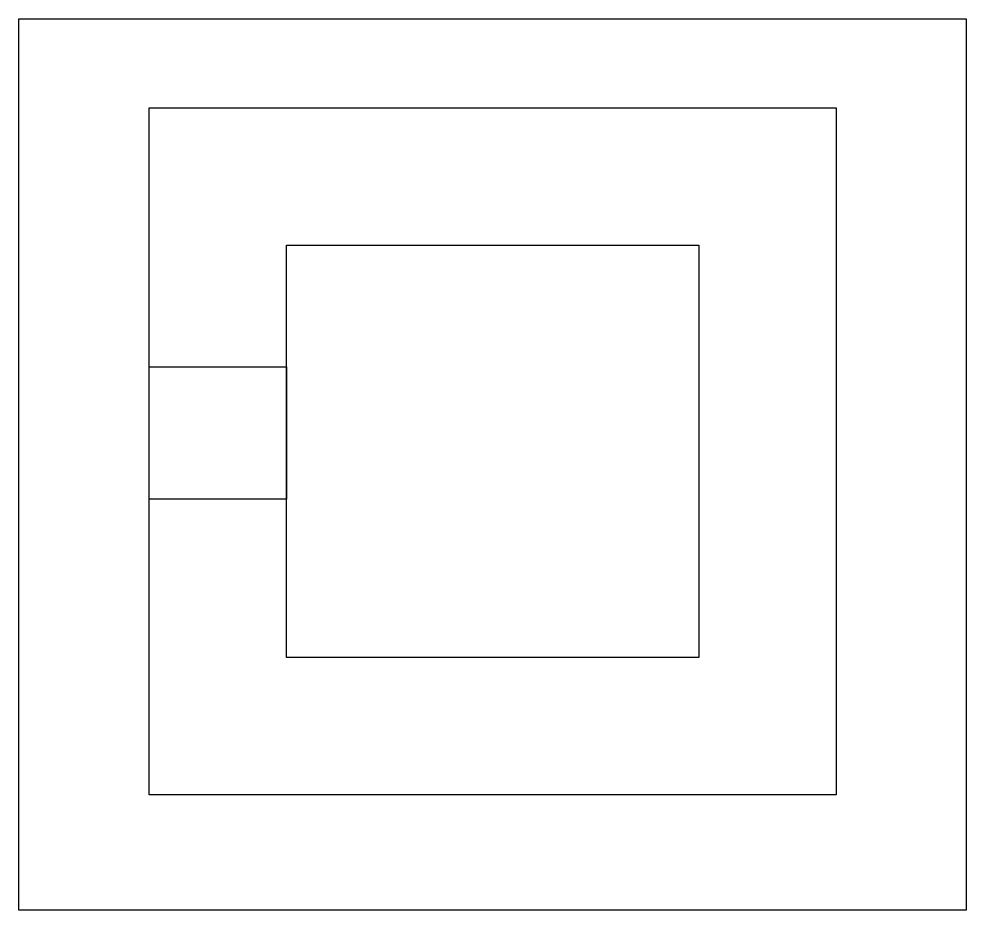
# Model space of a CAD drawing. Header units: millimetres. Extents: x 2322.8 to 2391.8, y 1660.2 to 1725.
import ezdxf

# ---------------------------------------------------------------- set-up
doc = ezdxf.new("R2010")
doc.units = ezdxf.units.MM

msp = doc.modelspace()

# ---------------------------------------------------------------- linework, layer by layer
for points in [[(2322.838, 1724.994), (2391.754, 1724.994), (2391.754, 1660.157), (2322.838, 1660.157)], [(2342.303, 1708.532), (2372.303, 1708.532), (2372.303, 1698.532), (2372.303, 1678.532), (2342.303, 1678.532)], [(2332.303, 1699.692), (2342.303, 1699.692), (2342.303, 1690.06), (2332.303, 1690.06)]]:
    msp.add_lwpolyline(points, close=True)
msp.add_lwpolyline([(2332.303, 1718.532), (2382.303, 1718.532), (2382.303, 1698.532), (2382.303, 1668.532), (2332.303, 1668.532), (2332.303, 1718.532)])

doc.saveas('drawing.dxf')
